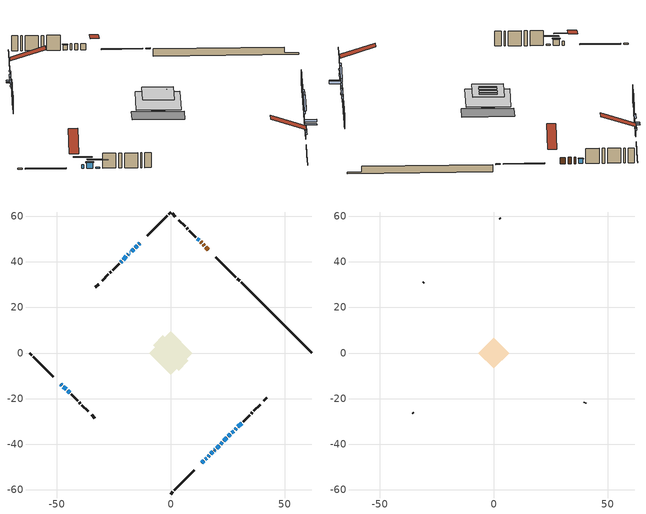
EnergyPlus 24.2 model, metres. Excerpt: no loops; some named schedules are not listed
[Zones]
conditioned space
 floor outside (Floor1 construction): -2.68,0 0,2.68 2.68,0 0,-2.68 z1.6
 floor adiabatic (AdiabaticFloorConstruction): -9.51,0 0,9.51 9.51,0 0,-9.51 z4.04
 floor foundation (Slab1 construction): -7.75,3.47 -3.47,7.75 7.75,-3.47 3.47,-7.75 z-0.84
 wall outside (RimJoist1 construction): 0,-61.93 0.96,-60.97 / -61.93,0 -60.97,-0.96 / 0,61.93 -0.96,60.97 / 30.25,31.67 29.3,32.63 z1.6:1.9
 wall outside (RimJoist2 construction): 1.61,-60.31 10.41,-51.52 / -60.31,-1.61 -51.52,-10.41 / -1.61,60.31 -10.41,51.52 / 28.64,33.29 19.84,42.08 z1.6:1.9
 wall outside (AdiabaticWallConstruction 1): 16.54,45.38 15.43,46.5 / 14.77,47.16 14.19,47.74 / 13.53,48.39 13.17,48.75 z1.6:3.63
 wall outside (AdiabaticWallConstruction): -48.22,-13.71 -47.84,-14.09 / 15.21,-46.71 15.75,-46.17 / 16.41,-45.52 16.95,-44.98 / 17.6,-44.32 18.45,-43.48 / -14.8,47.13 -15.64,46.28 / -16.3,45.63 -17.15,44.78 / 19.1,-42.82 19.48,-42.44 / -17.8,44.12 -17.95,43.98 z1.6:2.8; -13.71,48.22 -14.14,47.78 / -21.62,40.3 -22.05,39.87 z1.6:3.43; -47.18,-14.74 -45.91,-16.02 z1.6:3.4; 13.71,-48.22 14.56,-47.37 / 12.52,49.41 11.67,50.26 / 20.14,-41.79 21.2,-40.72 / 21.86,-40.07 22.7,-39.22 / 23.36,-38.57 24.64,-37.29 / 26.79,-35.13 27.64,-34.29 / 28.29,-33.63 28.84,-33.09 / 29.49,-32.43 31.18,-30.75 z1.6:3.1; -45.25,-16.67 -44.39,-17.54 z1.6:1.96; -18.6,43.32 -18.78,43.14 z1.6:2.77; 25.29,-36.63 26.14,-35.79 z1.6:2.57; -19.44,42.49 -20.97,40.96 z1.6:3.76
 wall outside (Wall1 construction): 31.84,-30.09 34.64,-27.29 / -43.73,-18.19 -40.93,-20.99 / -22.71,39.21 -25.51,36.41 / 11.01,50.91 8.21,53.71 z1.6:6.48
 wall outside (Wall2 construction): 35.29,-26.63 35.84,-26.08 / -40.27,-21.65 -39.73,-22.2 / -26.17,35.76 -26.71,35.21 / 7.55,54.37 7.01,54.92 z1.6:6.48
 wall outside (Wall3 construction): 36.5,-25.43 39.25,-22.67 / -39.07,-22.86 -36.32,-25.61 / -27.37,34.55 -30.12,31.8 / 6.35,55.57 3.6,58.33 z1.6:6.48
 wall outside (Wall6 construction): 40.85,-21.08 42.19,-19.73 / -34.72,-27.21 -33.38,-28.55 / -31.72,30.2 -33.07,28.86 / 2,59.92 0.66,61.27 z1.6:6.48
 wall foundation (FoundationWall1 construction): 30.91,31.02,-0.84 30.91,31.02,1.6 58.82,3.1,1.6 58.82,3.1,-0.27 61.93,0,-0.27 61.93,0,-0.84
 window (WindowConstruction 15): -48.22,-13.71 -47.84,-14.09 z1.6:2.79
 window (WindowConstruction 6): -13.71,48.22 -14.14,47.78 z1.6:3.43
 window (WindowConstruction 7): -47.18,-14.74 -45.91,-16.02 z1.6:3.4
 window (WindowConstruction 8): 13.71,-48.22 14.55,-47.37 z1.6:3.1
 window (WindowConstruction 9): 15.21,-46.71 15.75,-46.17 z1.6:2.79
 window (WindowConstruction 10): 16.41,-45.52 16.95,-44.98 z1.6:2.79
 window (WindowConstruction 11): 17.6,-44.32 18.45,-43.48 z1.6:2.79
 window (WindowConstruction 12): -14.8,47.13 -15.64,46.28 z1.6:2.79
 window (WindowConstruction 13): -16.3,45.63 -17.14,44.78 z1.6:2.79
 window (WindowConstruction 14): 12.51,49.41 11.67,50.26 z1.6:3.1
 window (WindowConstruction 22): 19.11,-42.82 19.48,-42.44 z1.6:2.79
 window (WindowConstruction 16): -17.8,44.12 -17.95,43.98 z1.6:2.79
 window (WindowConstruction 18): 20.14,-41.79 21.2,-40.73 z1.6:3.1
 window (WindowConstruction 19): 21.86,-40.07 22.7,-39.22 z1.6:3.1
 window (WindowConstruction 20): 23.36,-38.57 24.63,-37.29 z1.6:3.1
 window (WindowConstruction 21): -45.25,-16.67 -44.39,-17.54 z1.6:1.96
 window (WindowConstruction 17): -18.6,43.32 -18.78,43.14 z1.6:2.77
 window (WindowConstruction): 25.29,-36.63 26.14,-35.79 z1.6:2.57
 window (WindowConstruction 1): 26.79,-35.13 27.64,-34.29 z1.6:3.1
 window (WindowConstruction 2): 28.3,-33.63 28.83,-33.09 z1.6:3.1
 window (WindowConstruction 3): 29.49,-32.43 31.18,-30.75 z1.6:3.1
 window (WindowConstruction 4): -19.44,42.49 -20.97,40.96 z1.6:3.76
 window (WindowConstruction 5): -21.62,40.3 -22.05,39.87 z1.6:3.43
 door (Door): 16.54,45.38 15.43,46.5 z1.6:3.63
 door (Door 1): 14.77,47.16 14.19,47.74 z1.6:3.63
 door (Door 2): 13.53,48.39 13.17,48.75 z1.6:3.63
 ceiling adiabatic (AdiabaticFloorConstruction): 0,-9.51 9.51,0 0,9.51 -9.51,0 z4.04
attic - vented
 floor to conditioned space (Floor2 construction Reversed): -6.71,0 0,6.71 6.71,0 0,-6.71 z6.48
 floor to conditioned space (Floor3 construction Reversed): -3.9,0 0,3.9 3.9,0 0,-3.9 z6.48
 wall outside (Wall4 construction): 39.91,-22.02 40.19,-21.73 / -35.66,-26.27 -35.38,-26.55 / -30.78,31.14 -31.06,30.86 / 2.94,58.98 2.66,59.27 z1.6:6.48
 roof outside (Roof1 construction): 13.05,-48.87,6.48 5.51,-41.33,10.03 3.53,-43.32,10.03 11.07,-50.86,6.48; -48.87,-13.05,6.48 -41.33,-5.51,10.03 -43.32,-3.53,10.03 -50.86,-11.07,6.48; -13.05,48.87,6.48 -5.51,41.33,10.03 -3.53,43.32,10.03 -11.07,50.86,6.48; 17.2,44.72,6.48 9.66,37.18,10.03 11.65,35.2,10.03 19.19,42.74,6.48
shading: -45.98,-15.94 -50.07,-11.86 -50.36,-12.15 -46.28,-16.23 z5.42; -14.35,47.57 -13.5,48.43 -13.79,48.72 -14.64,47.86 z3.73; -45.7,-16.23 -47.39,-14.53 -47.68,-14.82 -45.99,-16.52 z3.7; 14.68,-47.24 13.58,-48.34 13.87,-48.63 14.97,-47.53 z3.28; 15.88,-46.05 15.08,-46.84 15.38,-47.13 16.17,-46.34 z2.97; 17.07,-44.85 16.28,-45.64 16.57,-45.94 17.36,-45.14 z2.97; 18.58,-43.35 17.48,-44.45 17.77,-44.74 18.87,-43.64 z2.97; -15.85,46.07 -14.59,47.34 -14.88,47.63 -16.15,46.36 z3.09; -17.27,44.65 -16.17,45.75 -16.46,46.04 -17.56,44.94 z2.97; 11.54,50.38 12.64,49.28 12.93,49.57 11.83,50.67 z3.28; 19.61,-42.32 18.98,-42.95 21.57,-45.54 22.2,-44.9 z2.97; -18.07,43.85 -17.67,44.25 -18.75,45.33 -19.15,44.93 z2.97; 21.33,-40.6 20.01,-41.91 22.6,-44.5 23.92,-43.19 z3.28; 26.28,-35.65 18.28,-43.65 18.57,-43.94 26.57,-35.94 z8.16; 28.21,-33.71 19.78,-42.14 20.07,-42.44 28.5,-34 z8.16; -42.53,-19.39 -47.1,-14.82 -47.39,-15.11 -42.83,-19.68 z4.58; -18.91,43.02 -18.48,43.45 -19.55,44.52 -19.98,44.09 z2.95; 26.26,-35.66 25.16,-36.76 25.46,-37.05 26.56,-35.95 z2.75; 29.49,-32.43 24.94,-36.98 25.23,-37.28 29.78,-32.72 z5.72; 30.69,-31.24 26.44,-35.48 26.73,-35.77 30.98,-31.53 z5.72; 33.03,-28.89 27.64,-34.29 27.93,-34.58 33.32,-29.18 z5.72; -21.18,40.75 -19.23,42.7 -19.52,42.99 -21.47,41.04 z4.06; -22.26,39.66 -21.41,40.51 -21.7,40.81 -22.56,39.95 z3.73
[Building]
Building 1: Terrain=Suburbs
[Site:Location]
Calgary Intl AP_AB: Latitude {deg}=51.11; Longitude {deg}=-114.02; Time Zone {hr}=-7; Elevation {m}=1084; Keep Site Location Information=Yes
[Site:GroundTemperature:Shallow]
0.326196, -1.55603, -1.70677, -0.813554, 2.7722, 6.34125, 9.43543, 11.3955, 11.562, 9.96783, 6.95256, 3.49299
[Site:WaterMainsTemperature]
Calculation Method=Schedule; Temperature Schedule=mains temperature schedule
[Material] Roughness=Rough; Thermal Absorptance=0.9
Name | Thickness {m} | Conductivity {W/m-K} | Density {kg/m3} | Specific Heat {J/kg-K} | Solar Absorptance | Visible Absorptance
asphalt or fiberglass shingles | 0.00635 | 0.162714 | 1121.4 | 1465.45 | 0.4 | 0.4
ceiling loosefill ins | 0.169333 | 0.0480833 | 16.02 | 1046.75 | 0.7 | 0.7
ceiling stud and cavity | 0.1397 | 0.149975 | 65.682 | 1177.47 | 0.7 | 0.7
ceiling stud and cavity 1 | 0.1397 | 0.160277 | 65.682 | 1177.47 | 0.7 | 0.7
concrete 4.0 in. | 0.1016 | 1.803125 | 2242.8 | 837.4 | 0.7 | 0.7
concrete 8.0 in. | 0.2032 | 1.803125 | 2242.8 | 837.4 | 0.7 | 0.7
door material | 0.04445 | 0.053851 | 512.64 | 1214.23 | 0.7 | 0.7
door material 1 | 0.04445 | 0.0639163 | 512.64 | 1214.23 | 0.7 | 0.7
floor covering | 0.0127 | 0.0433444 | 54.468 | 1339.84 | 0.6 | 0.6
floor rigid ins | 0.103632 | 0.029427 | 32.04 | 1214.23 | 0.7 | 0.7
floor rigid ins 1; wall rigid ins 1 | 0.512978 | 0.029427 | 32.04 | 1214.23 | 0.7 | 0.7
floor stud and cavity | 0.1397 | 0.120355 | 92.3553 | 1139.71 | 0.7 | 0.7
floor stud and cavity 1 | 0.1397 | 1.75129 | 37.0049 | 1207.88 | 0.7 | 0.7
furniture material conditioned space 1 | 0.1524 | 0.115458 | 640.8 | 1214.23 | 0.6 | 0.6
gypsum board | 0.0127 | 0.160291 | 801 | 837.4 | 0.6 | 0.6
osb sheathing 0.5 in. | 0.0127 | 0.115458 | 512.64 | 1214.23 | 0.7 | 0.7
osb sheathing 0.75 in. | 0.01905 | 0.115458 | 512.64 | 1214.23 | 0.7 | 0.7
osb sheathing 2.0 in. | 0.0508 | 0.115458 | 512.64 | 1214.23 | 0.7 | 0.7
rim joist rigid ins; wall rigid ins | 0.051816 | 0.029427 | 32.04 | 1214.23 | 0.7 | 0.7
rim joist stud and cavity | 0.0508 | 0.0547875 | 125.044 | 1163.47 | 0.6 | 0.6
rim joist stud and cavity 1 | 0.0508 | 0.0533686 | 125.044 | 1163.47 | 0.6 | 0.6
wall stud and cavity | 0.1397 | 0.269865 | 139.0536 | 1170.24 | 0.7 | 0.7
wall stud and cavity 1 | 0.1397 | 0.325167 | 139.0536 | 1170.24 | 0.7 | 0.7
wall stud and cavity 2 | 0.1397 | 0.244123 | 139.0536 | 1170.24 | 0.7 | 0.7
wall stud and cavity 3 | 0.0889 | 6.1454 | 50.32683 | 1063.81 | 0.6 | 0.6
wall stud and cavity 4 | 0.1397 | 0.4704 | 139.0536 | 1170.24 | 0.7 | 0.7
wall stud and cavity 5 | 0.0889 | 0.380278 | 52.3479 | 1209.89 | 0.7 | 0.7
wall stud and cavity 6 | 0.0889 | 0.391764 | 83.0341 | 1211.67 | 0.7 | 0.7
wood siding | 0.0254 | 0.102417 | 544.68 | 1172.36 | 0.4 | 0.4
wood siding 1 | 0.00254 | 0.102417 | 544.68 | 1172.36 | 0.4 | 0.4
wood siding 2; wood siding 3; wood siding 4 | 0.0254 | 0.102417 | 544.68 | 1172.36 | 0.7 | 0.7
[WindowMaterial:SimpleGlazingSystem]
Name | U-Factor {W/m2-K} | Solar Heat Gain Coefficient
WindowMaterial | 2.075309 | 0.49
WindowMaterial 1 | 1.71816 | 0.57
WindowMaterial 10 | 1.73406 | 0.56
WindowMaterial 11 | 2.052597 | 0.5
WindowMaterial 12 | 1.828316 | 0.51
WindowMaterial 13 | 2.09859 | 0.37
WindowMaterial 14 | 2.01626 | 0.41
WindowMaterial 15 | 1.70226 | 0.58
WindowMaterial 16 | 1.998656 | 0.54
WindowMaterial 17 | 2.1883 | 0.34
WindowMaterial 2 | 2.09007 | 0.48
WindowMaterial 3 | 1.98219 | 0.55
WindowMaterial 4 | 1.66309 | 0.59
WindowMaterial 5 | 1.78403 | 0.53
WindowMaterial 6 | 2.117894 | 0.46
WindowMaterial 7 | 1.68126 | 0.59
WindowMaterial 8 | 1.777214 | 0.54
WindowMaterial 9 | 2.10711 | 0.47
[Construction]
AdiabaticFloorConstruction: floor stud and cavity 1, floor rigid ins 1, osb sheathing 0.75 in., floor covering
AdiabaticWallConstruction: wood siding 3, wall rigid ins 1, wall stud and cavity 5, gypsum board
AdiabaticWallConstruction 1: wood siding 4, wall rigid ins 1, wall stud and cavity 5, gypsum board
Door; Door 1: door material
Door 2: door material 1
Floor1 construction: floor stud and cavity, floor rigid ins, osb sheathing 0.75 in., floor covering
Floor2 construction Reversed: gypsum board, ceiling stud and cavity, ceiling loosefill ins
Floor3 construction Reversed: gypsum board, ceiling stud and cavity 1, ceiling loosefill ins
FoundationWall1 construction: concrete 8.0 in.
furniture construction conditioned space 1: furniture material conditioned space 1
PartitionWallConstruction: gypsum board, wall stud and cavity 6, gypsum board
RimJoist1 construction: wood siding 2, rim joist rigid ins, osb sheathing 2.0 in., rim joist stud and cavity
RimJoist2 construction: wood siding 2, rim joist rigid ins, osb sheathing 2.0 in., rim joist stud and cavity 1
Roof1 construction: asphalt or fiberglass shingles
Slab1 construction: concrete 4.0 in.
Wall1 construction: wood siding, wall rigid ins, osb sheathing 0.5 in., wall stud and cavity, gypsum board
Wall2 construction: wood siding, wall rigid ins, osb sheathing 0.5 in., wall stud and cavity 1, gypsum board
Wall3 construction: wood siding, wall rigid ins, osb sheathing 0.5 in., wall stud and cavity 2, gypsum board
Wall4 construction: wood siding 1, wall stud and cavity 3
Wall6 construction: wood siding, wall rigid ins, osb sheathing 0.5 in., wall stud and cavity 4, gypsum board
WindowConstruction: WindowMaterial
WindowConstruction 1; WindowConstruction 14; WindowConstruction 19; WindowConstruction 8: WindowMaterial 1
WindowConstruction 10: WindowMaterial 9
WindowConstruction 11: WindowMaterial 10
WindowConstruction 12; WindowConstruction 13: WindowMaterial 11
WindowConstruction 15; WindowConstruction 22: WindowMaterial 12
WindowConstruction 16: WindowMaterial 13
WindowConstruction 17: WindowMaterial 14
WindowConstruction 18: WindowMaterial 15
WindowConstruction 2: WindowMaterial 2
WindowConstruction 20: WindowMaterial 16
WindowConstruction 21: WindowMaterial 17
WindowConstruction 3: WindowMaterial 3
WindowConstruction 4: WindowMaterial 4
WindowConstruction 5: WindowMaterial 5
WindowConstruction 6: WindowMaterial 6
WindowConstruction 7: WindowMaterial 7
WindowConstruction 9: WindowMaterial 8
[Zone] Multiplier=1; Part of Total Floor Area=Yes
Name | Volume {m3}
attic - vented | 69.5247
conditioned space | 734.6
[Space]
Name | Zone | Volume {m3}
attic - vented 1 | attic - vented | 69.5247
conditioned space 1 | conditioned space | 734.6
[ZoneInfiltration:EffectiveLeakageArea]
infil attic - vented 1: Zone or Space=attic - vented 1; Schedule=Always On Discrete; Effective Air Leakage Area {cm2}=4123.89; Stack Coefficient=0.000586304; Wind Coefficient=1.63599e-05
[ZoneMixing]
whole house fan mix: Zone or Space=attic - vented; Schedule=Always On Continuous; Design Flow Rate Calculation Method=Flow/Zone; Design Flow Rate {m3/s}=0; Source Zone or Space=conditioned space
[SurfaceProperty:ExposedFoundationPerimeter]
Slab1: Exposed Perimeter Calculation Method=TotalExposedPerimeter; Total Exposed Perimeter {m}=43.862
[InternalMass] Zone or ZoneList=conditioned space; Space or SpaceList=conditioned space 1
Name | Construction | Surface Area {m2}
furniture mass conditioned space 1 | furniture construction conditioned space 1 | 116.492
partition wall mass | PartitionWallConstruction | 291.231
[Lights]
interior lighting: Zone or ZoneList or Space or SpaceList=conditioned space 1; Schedule=interior lighting schedule; Design Level Calculation Method=LightingLevel; Lighting Level {W}=343.2; Return Air Fraction=0; Fraction Radiant=0.6; Fraction Visible=0.2; Fraction Replaceable=1
[People]
occupants: Zone or ZoneList or Space or SpaceList=conditioned space 1; Number of People Schedule=occupants schedule; Number of People Calculation Method=People; Number of People=3; Fraction Radiant=0.314171; Sensible Heat Fraction=0.56303; Activity Level Schedule=occupants activity schedule; Carbon Dioxide Generation Rate {m3/s-W}=0; Enable ASHRAE 55 Comfort Warnings=No; Mean Radiant Temperature Calculation Type=EnclosureAveraged
[ElectricEquipment] Zone or ZoneList or Space or SpaceList=conditioned space 1; Design Level Calculation Method=EquipmentLevel
Name | Schedule | Design Level {W} | Fraction Latent | Fraction Radiant | Fraction Lost
clothes dryer | clothes dryer schedule | 140.772 | 0.015 | 0.081 | 0.85
clothes washer | clothes washer schedule | 32.1985 | 0.03 | 0.162 | 0.7
cooking range | cooking range schedule | 215.147 | 0.08 | 0.432 | 0.2
dishwasher | dishwasher schedule | 66.8632 | 0.3 | 0.18 | 0.4
fridge | fridge schedule | 72.9452 | 0 | 0.6 | 0
mech vent bath fan 0 | mech vent bath fan 0 schedule | 50.2 | 0 | 0 | 1
mech vent bath fan 1 | mech vent bath fan 1 schedule | 50.2 | 0 | 0 | 1
mech vent house fan | mech vent house fan schedule | 0 | 0 | 0 | 1
mech vent house fan cfis | mech vent house fan cfis schedule | 0 | 0 | 0 | 0
mech vent range fan 0 | mech vent range fan 0 schedule | 57 | 0 | 0 | 1
misc plug loads | misc plug loads schedule | 494.7 | 0.045 | 0.513 | 0.1
whole house fan | Always On Discrete | 0 | 0 | 0 | 1
[OtherEquipment] Zone or ZoneList or Space or SpaceList=conditioned space 1; Design Level Calculation Method=EquipmentLevel
Name | Fuel Type | Schedule | Design Level {W} | Fraction Latent | Fraction Radiant | Fraction Lost
clothes dryer 1 | Electricity | clothes dryer schedule | 0 | 0.015 | 0.081 | 0.85
cooking range 1 | Electricity | cooking range schedule | 0 | 0.08 | 0.432 | 0.2
general water use latent | None | general water use schedule | 62.594 | 1 | 0 | 0
general water use sensible | None | general water use schedule | -61.6891 | 0 | 0.6 | 0
mech vent house fan latent load | None | Always On Discrete | 0 | 1 | 0 | 0
mech vent house fan sensible load | None | Always On Discrete | 0 | 0 | 0 | 0
water heater energy adjustment1; water heater energy adjustment2 | NaturalGas | Always On Discrete | 0.01 | 0 | 0 | 1
[ZoneInfiltration:DesignFlowRate] Zone or ZoneList or Space or SpaceList=conditioned space 1; Schedule=Always On Discrete; Design Flow Rate Calculation Method=Flow/Zone; Design Flow Rate {m3/s}=0
infil flow; natural vent flow; whole house fan flow
[Foundation:Kiva]
Foundation Kiva 1: Initial Indoor Air Temperature {C}=18; Wall Height Above Grade {m}=1.59999; Wall Depth Below Slab {m}=0.2032
[Foundation:Kiva:Settings]
Soil Conductivity {W/m-K}=0.849921; Soil Density {kg/m3}=1842.3; Soil Specific Heat {J/kg-K}=418.7; Ground Solar Absorptivity=0.9; Ground Thermal Absorptivity=0.9; Ground Surface Roughness {m}=0.03; Far-Field Width {m}=40; Deep-Ground Boundary Condition=ZeroFlux; Deep-Ground Depth {m}=40; Minimum Cell Dimension {m}=0.2; Maximum Cell Growth Coefficient=3; Simulation Timestep=Timestep
[Exterior:Lights]
exterior lighting: Schedule=exterior lighting schedule; Design Level {W}=75.6
[Schedule:Constant]
Name | Hourly Value
Always On Continuous; mech vent house fan schedule; mech vent house fan cfis schedule; Always On Discrete | 1
occupants activity schedule | 117.228
fridge schedule | 0
[Schedule:Week:Daily]
interior lighting schedule Week Rule - Jan1-Jan27: interior lighting schedule day, interior lighting schedule day, interior lighting schedule day, interior lighting schedule day, interior lighting schedule day, interior lighting schedule day, interior lighting schedule day, interior lighting schedule default day, interior lighting schedule default day, interior lighting schedule default day, interior lighting schedule default day, interior lighting schedule default day
interior lighting schedule Week Rule - Jan28-Feb3: interior lighting schedule day, interior lighting schedule day, interior lighting schedule day, interior lighting schedule day, interior lighting schedule day 1, interior lighting schedule day 1, interior lighting schedule day 1, interior lighting schedule default day, interior lighting schedule default day, interior lighting schedule default day, interior lighting schedule default day, interior lighting schedule default day
interior lighting schedule Week Rule - Feb4-Feb24: interior lighting schedule day 1, interior lighting schedule day 1, interior lighting schedule day 1, interior lighting schedule day 1, interior lighting schedule day 1, interior lighting schedule day 1, interior lighting schedule day 1, interior lighting schedule default day, interior lighting schedule default day, interior lighting schedule default day, interior lighting schedule default day, interior lighting schedule default day
interior lighting schedule Week Rule - Feb25-Mar3: interior lighting schedule day 1, interior lighting schedule day 1, interior lighting schedule day 1, interior lighting schedule day 1, interior lighting schedule day 2, interior lighting schedule day 2, interior lighting schedule day 2, interior lighting schedule default day, interior lighting schedule default day, interior lighting schedule default day, interior lighting schedule default day, interior lighting schedule default day
interior lighting schedule Week Rule - Mar4-Mar31: interior lighting schedule day 2, interior lighting schedule day 2, interior lighting schedule day 2, interior lighting schedule day 2, interior lighting schedule day 2, interior lighting schedule day 2, interior lighting schedule day 2, interior lighting schedule default day, interior lighting schedule default day, interior lighting schedule default day, interior lighting schedule default day, interior lighting schedule default day
interior lighting schedule Week Rule - Apr1-Apr28: interior lighting schedule day 3, interior lighting schedule day 3, interior lighting schedule day 3, interior lighting schedule day 3, interior lighting schedule day 3, interior lighting schedule day 3, interior lighting schedule day 3, interior lighting schedule default day, interior lighting schedule default day, interior lighting schedule default day, interior lighting schedule default day, interior lighting schedule default day
interior lighting schedule Week Rule - Apr29-May5: interior lighting schedule day 3, interior lighting schedule day 3, interior lighting schedule day 4, interior lighting schedule day 4, interior lighting schedule day 4, interior lighting schedule day 4, interior lighting schedule day 4, interior lighting schedule default day, interior lighting schedule default day, interior lighting schedule default day, interior lighting schedule default day, interior lighting schedule default day
interior lighting schedule Week Rule - May6-May26: interior lighting schedule day 4, interior lighting schedule day 4, interior lighting schedule day 4, interior lighting schedule day 4, interior lighting schedule day 4, interior lighting schedule day 4, interior lighting schedule day 4, interior lighting schedule default day, interior lighting schedule default day, interior lighting schedule default day, interior lighting schedule default day, interior lighting schedule default day
interior lighting schedule Week Rule - May27-Jun2: interior lighting schedule day 4, interior lighting schedule day 4, interior lighting schedule day 4, interior lighting schedule day 4, interior lighting schedule day 4, interior lighting schedule day 5, interior lighting schedule day 5, interior lighting schedule default day, interior lighting schedule default day, interior lighting schedule default day, interior lighting schedule default day, interior lighting schedule default day
interior lighting schedule Week Rule - Jun3-Jun30: interior lighting schedule day 5, interior lighting schedule day 5, interior lighting schedule day 5, interior lighting schedule day 5, interior lighting schedule day 5, interior lighting schedule day 5, interior lighting schedule day 5, interior lighting schedule default day, interior lighting schedule default day, interior lighting schedule default day, interior lighting schedule default day, interior lighting schedule default day
interior lighting schedule Week Rule - Jul1-Jul28: interior lighting schedule day 6, interior lighting schedule day 6, interior lighting schedule day 6, interior lighting schedule day 6, interior lighting schedule day 6, interior lighting schedule day 6, interior lighting schedule day 6, interior lighting schedule default day, interior lighting schedule default day, interior lighting schedule default day, interior lighting schedule default day, interior lighting schedule default day
interior lighting schedule Week Rule - Jul29-Aug4: interior lighting schedule day 6, interior lighting schedule day 6, interior lighting schedule day 6, interior lighting schedule day 7, interior lighting schedule day 7, interior lighting schedule day 7, interior lighting schedule day 7, interior lighting schedule default day, interior lighting schedule default day, interior lighting schedule default day, interior lighting schedule default day, interior lighting schedule default day
interior lighting schedule Week Rule - Aug5-Aug25: interior lighting schedule day 7, interior lighting schedule day 7, interior lighting schedule day 7, interior lighting schedule day 7, interior lighting schedule day 7, interior lighting schedule day 7, interior lighting schedule day 7, interior lighting schedule default day, interior lighting schedule default day, interior lighting schedule default day, interior lighting schedule default day, interior lighting schedule default day
interior lighting schedule Week Rule - Aug26-Sep1: interior lighting schedule day 7, interior lighting schedule day 7, interior lighting schedule day 7, interior lighting schedule day 7, interior lighting schedule day 7, interior lighting schedule day 7, interior lighting schedule day 8, interior lighting schedule default day, interior lighting schedule default day, interior lighting schedule default day, interior lighting schedule default day, interior lighting schedule default day
interior lighting schedule Week Rule - Sep2-Sep29: interior lighting schedule day 8, interior lighting schedule day 8, interior lighting schedule day 8, interior lighting schedule day 8, interior lighting schedule day 8, interior lighting schedule day 8, interior lighting schedule day 8, interior lighting schedule default day, interior lighting schedule default day, interior lighting schedule default day, interior lighting schedule default day, interior lighting schedule default day
interior lighting schedule Week Rule - Sep30-Oct6: interior lighting schedule day 8, interior lighting schedule day 9, interior lighting schedule day 9, interior lighting schedule day 9, interior lighting schedule day 9, interior lighting schedule day 9, interior lighting schedule day 9, interior lighting schedule default day, interior lighting schedule default day, interior lighting schedule default day, interior lighting schedule default day, interior lighting schedule default day
interior lighting schedule Week Rule - Oct7-Oct27: interior lighting schedule day 9, interior lighting schedule day 9, interior lighting schedule day 9, interior lighting schedule day 9, interior lighting schedule day 9, interior lighting schedule day 9, interior lighting schedule day 9, interior lighting schedule default day, interior lighting schedule default day, interior lighting schedule default day, interior lighting schedule default day, interior lighting schedule default day
interior lighting schedule Week Rule - Oct28-Nov3: interior lighting schedule day 9, interior lighting schedule day 9, interior lighting schedule day 9, interior lighting schedule day 9, interior lighting schedule day 10, interior lighting schedule day 10, interior lighting schedule day 10, interior lighting schedule default day, interior lighting schedule default day, interior lighting schedule default day, interior lighting schedule default day, interior lighting schedule default day
interior lighting schedule Week Rule - Nov4-Nov24: interior lighting schedule day 10, interior lighting schedule day 10, interior lighting schedule day 10, interior lighting schedule day 10, interior lighting schedule day 10, interior lighting schedule day 10, interior lighting schedule day 10, interior lighting schedule default day, interior lighting schedule default day, interior lighting schedule default day, interior lighting schedule default day, interior lighting schedule default day
interior lighting schedule Week Rule - Nov25-Dec1: interior lighting schedule day 10, interior lighting schedule day 10, interior lighting schedule day 10, interior lighting schedule day 10, interior lighting schedule day 10, interior lighting schedule day 10, interior lighting schedule day 11, interior lighting schedule default day, interior lighting schedule default day, interior lighting schedule default day, interior lighting schedule default day, interior lighting schedule default day
interior lighting schedule Week Rule - Dec2-Dec31: interior lighting schedule day 11, interior lighting schedule day 11, interior lighting schedule day 11, interior lighting schedule day 11, interior lighting schedule day 11, interior lighting schedule day 11, interior lighting schedule day 11, interior lighting schedule default day, interior lighting schedule default day, interior lighting schedule default day, interior lighting schedule default day, interior lighting schedule default day
occupants schedule Week Rule - Jan1-Dec31: occupants schedule day, occupants schedule day, occupants schedule day, occupants schedule day, occupants schedule day, occupants schedule day, occupants schedule day, occupants schedule default day, occupants schedule default day, occupants schedule default day, occupants schedule default day, occupants schedule default day
clothes dryer schedule Week Rule - Jan1-Dec31: clothes dryer schedule day, clothes dryer schedule day, clothes dryer schedule day, clothes dryer schedule day, clothes dryer schedule day, clothes dryer schedule day, clothes dryer schedule day, clothes dryer schedule default day, clothes dryer schedule default day, clothes dryer schedule default day, clothes dryer schedule default day, clothes dryer schedule default day
clothes washer schedule Week Rule - Jan1-Dec31: clothes washer schedule day, clothes washer schedule day, clothes washer schedule day, clothes washer schedule day, clothes washer schedule day, clothes washer schedule day, clothes washer schedule day, clothes washer schedule default day, clothes washer schedule default day, clothes washer schedule default day, clothes washer schedule default day, clothes washer schedule default day
cooking range schedule Week Rule - Jan1-Dec31: cooking range schedule day, cooking range schedule day, cooking range schedule day, cooking range schedule day, cooking range schedule day, cooking range schedule day, cooking range schedule day, cooking range schedule default day, cooking range schedule default day, cooking range schedule default day, cooking range schedule default day, cooking range schedule default day
dishwasher schedule Week Rule - Jan1-Dec31: dishwasher schedule day, dishwasher schedule day, dishwasher schedule day, dishwasher schedule day, dishwasher schedule day, dishwasher schedule day, dishwasher schedule day, dishwasher schedule default day, dishwasher schedule default day, dishwasher schedule default day, dishwasher schedule default day, dishwasher schedule default day
mech vent bath fan 0 schedule Week Rule - Jan1-Dec31: mech vent bath fan 0 schedule day, mech vent bath fan 0 schedule day, mech vent bath fan 0 schedule day, mech vent bath fan 0 schedule day, mech vent bath fan 0 schedule day, mech vent bath fan 0 schedule day, mech vent bath fan 0 schedule day, mech vent bath fan 0 schedule default day, mech vent bath fan 0 schedule default day, mech vent bath fan 0 schedule default day, mech vent bath fan 0 schedule default day, mech vent bath fan 0 schedule default day
mech vent bath fan 1 schedule Week Rule - Jan1-Dec31: mech vent bath fan 1 schedule day, mech vent bath fan 1 schedule day, mech vent bath fan 1 schedule day, mech vent bath fan 1 schedule day, mech vent bath fan 1 schedule day, mech vent bath fan 1 schedule day, mech vent bath fan 1 schedule day, mech vent bath fan 1 schedule default day, mech vent bath fan 1 schedule default day, mech vent bath fan 1 schedule default day, mech vent bath fan 1 schedule default day, mech vent bath fan 1 schedule default day
mech vent range fan 0 schedule Week Rule - Jan1-Dec31: mech vent range fan 0 schedule day, mech vent range fan 0 schedule day, mech vent range fan 0 schedule day, mech vent range fan 0 schedule day, mech vent range fan 0 schedule day, mech vent range fan 0 schedule day, mech vent range fan 0 schedule day, mech vent range fan 0 schedule default day, mech vent range fan 0 schedule default day, mech vent range fan 0 schedule default day, mech vent range fan 0 schedule default day, mech vent range fan 0 schedule default day
misc plug loads schedule Week Rule - Jan1-Dec31: misc plug loads schedule day, misc plug loads schedule day, misc plug loads schedule day, misc plug loads schedule day, misc plug loads schedule day, misc plug loads schedule day, misc plug loads schedule day, misc plug loads schedule default day, misc plug loads schedule default day, misc plug loads schedule default day, misc plug loads schedule default day, misc plug loads schedule default day
general water use schedule Week Rule - Jan1-Dec31: general water use schedule day, general water use schedule day, general water use schedule day, general water use schedule day, general water use schedule day, general water use schedule day, general water use schedule day, general water use schedule default day, general water use schedule default day, general water use schedule default day, general water use schedule default day, general water use schedule default day
exterior lighting schedule Week Rule - Jan1-Jan27: exterior lighting schedule day, exterior lighting schedule day, exterior lighting schedule day, exterior lighting schedule day, exterior lighting schedule day, exterior lighting schedule day, exterior lighting schedule day, exterior lighting schedule default day, exterior lighting schedule default day, exterior lighting schedule default day, exterior lighting schedule default day, exterior lighting schedule default day
exterior lighting schedule Week Rule - Jan28-Feb3: exterior lighting schedule day, exterior lighting schedule day, exterior lighting schedule day, exterior lighting schedule day, exterior lighting schedule day 1, exterior lighting schedule day 1, exterior lighting schedule day 1, exterior lighting schedule default day, exterior lighting schedule default day, exterior lighting schedule default day, exterior lighting schedule default day, exterior lighting schedule default day
exterior lighting schedule Week Rule - Feb4-Feb24: exterior lighting schedule day 1, exterior lighting schedule day 1, exterior lighting schedule day 1, exterior lighting schedule day 1, exterior lighting schedule day 1, exterior lighting schedule day 1, exterior lighting schedule day 1, exterior lighting schedule default day, exterior lighting schedule default day, exterior lighting schedule default day, exterior lighting schedule default day, exterior lighting schedule default day
exterior lighting schedule Week Rule - Feb25-Mar3: exterior lighting schedule day 1, exterior lighting schedule day 1, exterior lighting schedule day 1, exterior lighting schedule day 1, exterior lighting schedule day 2, exterior lighting schedule day 2, exterior lighting schedule day 2, exterior lighting schedule default day, exterior lighting schedule default day, exterior lighting schedule default day, exterior lighting schedule default day, exterior lighting schedule default day
[Schedule:Year]
interior lighting schedule: interior lighting schedule Week Rule - Jan1-Jan27, 1, 1, 1, 27, interior lighting schedule Week Rule - Jan28-Feb3, 1, 28, 2, 3, interior lighting schedule Week Rule - Feb4-Feb24, 2, 4, 2, 24, interior lighting schedule Week Rule - Feb25-Mar3, 2, 25, 3, 3, interior lighting schedule Week Rule - Mar4-Mar31, 3, 4, 3, 31, interior lighting schedule Week Rule - Apr1-Apr28, 4, 1, 4, 28, interior lighting schedule Week Rule - Apr29-May5, 4, 29, 5, 5, interior lighting schedule Week Rule - May6-May26, 5, 6, 5, 26, interior lighting schedule Week Rule - May27-Jun2, 5, 27, 6, 2, interior lighting schedule Week Rule - Jun3-Jun30, 6, 3, 6, 30, interior lighting schedule Week Rule - Jul1-Jul28, 7, 1, 7, 28, interior lighting schedule Week Rule - Jul29-Aug4, 7, 29, 8, 4, interior lighting schedule Week Rule - Aug5-Aug25, 8, 5, 8, 25, interior lighting schedule Week Rule - Aug26-Sep1, 8, 26, 9, 1, interior lighting schedule Week Rule - Sep2-Sep29, 9, 2, 9, 29, interior lighting schedule Week Rule - Sep30-Oct6, 9, 30, 10, 6, interior lighting schedule Week Rule - Oct7-Oct27, 10, 7, 10, 27, interior lighting schedule Week Rule - Oct28-Nov3, 10, 28, 11, 3, interior lighting schedule Week Rule - Nov4-Nov24, 11, 4, 11, 24, interior lighting schedule Week Rule - Nov25-Dec1, 11, 25, 12, 1, interior lighting schedule Week Rule - Dec2-Dec31, 12, 2, 12, 31
occupants schedule: occupants schedule Week Rule - Jan1-Dec31, 1, 1, 12, 31
clothes dryer schedule: clothes dryer schedule Week Rule - Jan1-Dec31, 1, 1, 12, 31
clothes washer schedule: clothes washer schedule Week Rule - Jan1-Dec31, 1, 1, 12, 31
cooking range schedule: cooking range schedule Week Rule - Jan1-Dec31, 1, 1, 12, 31
dishwasher schedule: dishwasher schedule Week Rule - Jan1-Dec31, 1, 1, 12, 31
mech vent bath fan 0 schedule: mech vent bath fan 0 schedule Week Rule - Jan1-Dec31, 1, 1, 12, 31
mech vent bath fan 1 schedule: mech vent bath fan 1 schedule Week Rule - Jan1-Dec31, 1, 1, 12, 31
mech vent range fan 0 schedule: mech vent range fan 0 schedule Week Rule - Jan1-Dec31, 1, 1, 12, 31
misc plug loads schedule: misc plug loads schedule Week Rule - Jan1-Dec31, 1, 1, 12, 31
general water use schedule: general water use schedule Week Rule - Jan1-Dec31, 1, 1, 12, 31
exterior lighting schedule: exterior lighting schedule Week Rule - Jan1-Jan27, 1, 1, 1, 27, exterior lighting schedule Week Rule - Jan28-Feb3, 1, 28, 2, 3, exterior lighting schedule Week Rule - Feb4-Feb24, 2, 4, 2, 24, exterior lighting schedule Week Rule - Feb25-Mar3, 2, 25, 3, 3, exterior lighting schedule Week Rule - Mar4-Mar31, 3, 4, 3, 31, exterior lighting schedule Week Rule - Apr1-Apr28, 4, 1, 4, 28, exterior lighting schedule Week Rule - Apr29-May5, 4, 29, 5, 5, exterior lighting schedule Week Rule - May6-May26, 5, 6, 5, 26, exterior lighting schedule Week Rule - May27-Jun2, 5, 27, 6, 2, exterior lighting schedule Week Rule - Jun3-Jun30, 6, 3, 6, 30, exterior lighting schedule Week Rule - Jul1-Jul28, 7, 1, 7, 28, exterior lighting schedule Week Rule - Jul29-Aug4, 7, 29, 8, 4, exterior lighting schedule Week Rule - Aug5-Aug25, 8, 5, 8, 25, exterior lighting schedule Week Rule - Aug26-Sep1, 8, 26, 9, 1, exterior lighting schedule Week Rule - Sep2-Sep29, 9, 2, 9, 29, exterior lighting schedule Week Rule - Sep30-Oct6, 9, 30, 10, 6, exterior lighting schedule Week Rule - Oct7-Oct27, 10, 7, 10, 27, exterior lighting schedule Week Rule - Oct28-Nov3, 10, 28, 11, 3, exterior lighting schedule Week Rule - Nov4-Nov24, 11, 4, 11, 24, exterior lighting schedule Week Rule - Nov25-Dec1, 11, 25, 12, 1, exterior lighting schedule Week Rule - Dec2-Dec31, 12, 2, 12, 31
[Schedule:Compact]
mains temperature schedule: Through: 01/01, For: AllDays, Until: 24:00, 5.30611, Through: 01/02, For: AllDays, Until: 24:00, 5.24556, Through: 01/03, For: AllDays, Until: 24:00, 5.18611, Through: 01/04, For: AllDays, Until: 24:00, 5.12778, Through: 01/05, For: AllDays, Until: 24:00, 5.07, Through: 01/06, For: AllDays, Until: 24:00, 5.01278, Through: 01/07, For: AllDays, Until: 24:00, 4.95722, Through: 01/08, For: AllDays, Until: 24:00, 4.90222, Through: 01/09, For: AllDays, Until: 24:00, 4.84778, Through: 01/10, For: AllDays, Until: 24:00, 4.795, Through: 01/11, For: AllDays, Until: 24:00, 4.74278, Through: 01/12, For: AllDays, Until: 24:00, 4.69167, Through: 01/13, For: AllDays, Until: 24:00, 4.64111, Through: 01/14, For: AllDays, Until: 24:00, 4.59222, Through: 01/15, For: AllDays, Until: 24:00, 4.54389, Through: 01/16, For: AllDays, Until: 24:00, 4.49722, Through: 01/17, For: AllDays, Until: 24:00, 4.45111, Through: 01/18, For: AllDays, Until: 24:00, 4.40611, Through: 01/19, For: AllDays, Until: 24:00, 4.36222, Through: 01/20, For: AllDays, Until: 24:00, 4.32, Through: 01/21, For: AllDays, Until: 24:00, 4.27833, Through: 01/22, For: AllDays, Until: 24:00, 4.23778, Through: 01/23, For: AllDays, Until: 24:00, 4.19833, Through: 01/24, For: AllDays, Until: 24:00, 4.16056, Through: 01/25, For: AllDays, Until: 24:00, 4.12333, Through: 01/26, For: AllDays, Until: 24:00, 4.08778, Through: 01/27, For: AllDays, Until: 24:00, 4.05278, Through: 01/28, For: AllDays, Until: 24:00, 4.01944, Through: 01/29, For: AllDays, Until: 24:00, 3.98722, Through: 01/30, For: AllDays, Until: 24:00, 3.95611, Through: 01/31, For: AllDays, Until: 24:00, 3.92667, Through: 02/01, For: AllDays, Until: 24:00, 3.89778, Through: 02/02, For: AllDays, Until: 24:00, 3.87056, Through: 02/03, For: AllDays, Until: 24:00, 3.84444, Through: 02/04, For: AllDays, Until: 24:00, 3.82, Through: 02/05, For: AllDays, Until: 24:00, 3.79611, Through: 02/06, For: AllDays, Until: 24:00, 3.77389, Through: 02/07, For: AllDays, Until: 24:00, 3.75333, Through: 02/08, For: AllDays, Until: 24:00, 3.73333, Through: 02/09, For: AllDays, Until: 24:00, 3.715, Through: 02/10, For: AllDays, Until: 24:00, 3.69778, Through: 02/11, For: AllDays, Until: 24:00, 3.68222, Through: 02/12, For: AllDays, Until: 24:00, 3.66778, Through: 02/13, For: AllDays, Until: 24:00, 3.65444, Through: 02/14, For: AllDays, Until: 24:00, 3.64278, Through: 02/15, For: AllDays, Until: 24:00, 3.63222, Through: 02/16, For: AllDays, Until: 24:00, 3.62278, Through: 02/17, For: AllDays, Until: 24:00, 3.615, Through: 02/18, For: AllDays, Until: 24:00, 3.60833, Through: 02/19, For: AllDays, Until: 24:00, 3.60333, Through: 02/20, For: AllDays, Until: 24:00, 3.59944, Through: 02/21, For: AllDays, Until: 24:00, 3.59667, Through: 02/22, For: AllDays, Until: 24:00, 3.59556, Through: 02/23, For: AllDays, Until: 24:00, 3.59556, Through: 02/24, For: AllDays, Until: 24:00, 3.59722, Through: 02/25, For: AllDays, Until: 24:00, 3.6, Through: 02/26, For: AllDays, Until: 24:00, 3.60389, Through: 02/27, For: AllDays, Until: 24:00, 3.60944, Through: 02/28, For: AllDays, Until: 24:00, 3.61611, Through: 03/01, For: AllDays, Until: 24:00, 3.62444, Through: 03/02, For: AllDays, Until: 24:00, 3.63333, Through: 03/03, For: AllDays, Until: 24:00, 3.64444, Through: 03/04, For: AllDays, Until: 24:00, 3.65611, Through: 03/05, For: AllDays, Until: 24:00, 3.67, Through: 03/06, For: AllDays, Until: 24:00, 3.68444, Through: 03/07, For: AllDays, Until: 24:00, 3.70056, Through: 03/08, For: AllDays, Until: 24:00, 3.71778, Through: 03/09, For: AllDays, Until: 24:00, 3.73611, Through: 03/10, For: AllDays, Until: 24:00, 3.75611, Through: 03/11, For: AllDays, Until: 24:00, 3.77722, Through: 03/12, For: AllDays, Until: 24:00, 3.79944, Through: 03/13, For: AllDays, Until: 24:00, 3.82333, Through: 03/14, For: AllDays, Until: 24:00, 3.84833, Through: 03/15, For: AllDays, Until: 24:00, 3.87444, Through: 03/16, For: AllDays, Until: 24:00, 3.90222, Through: 03/17, For: AllDays, Until: 24:00, 3.93056, Through: 03/18, For: AllDays, Until: 24:00, 3.96056, Through: 03/19, For: AllDays, Until: 24:00, 3.99167, Through: 03/20, For: AllDays, Until: 24:00, 4.02444, Through: 03/21, For: AllDays, Until: 24:00, 4.05778, Through: 03/22, For: AllDays, Until: 24:00, 4.09278, Through: 03/23, For: AllDays, Until: 24:00, 4.12833, Through: 03/24, For: AllDays, Until: 24:00, 4.16556, Through: 03/25, For: AllDays, Until: 24:00, 4.20389, Through: 03/26, For: AllDays, Until: 24:00, 4.24333, Through: 03/27, For: AllDays, Until: 24:00, 4.28389, Through: 03/28, For: AllDays, Until: 24:00, 4.32611, Through: 03/29, For: AllDays, Until: 24:00, 4.36889, Through: 03/30, For: AllDays, Until: 24:00, 4.41278, Through: 03/31, For: AllDays, Until: 24:00, 4.45778, Through: 04/01, For: AllDays, Until: 24:00, 4.50389, Through: 04/02, For: AllDays, Until: 24:00, 4.55111, Through: 04/03, For: AllDays, Until: 24:00, 4.59944, Through: 04/04, For: AllDays, Until: 24:00, 4.64833, Through: 04/05, For: AllDays, Until: 24:00, 4.69889, Through: 04/06, For: AllDays, Until: 24:00, 4.75, Through: 04/07, For: AllDays, Until: 24:00, 4.80222, Through: 04/08, For: AllDays, Until: 24:00, 4.85556, Through: 04/09, For: AllDays, Until: 24:00, 4.91, Through: 04/10, For: AllDays, Until: 24:00, 4.965, Through: 04/11, For: AllDays, Until: 24:00, 5.02111, Through: 04/12, For: AllDays, Until: 24:00, 5.07833, Through: 04/13, For: AllDays, Until: 24:00, 5.13611, Through: 04/14, For: AllDays, Until: 24:00, 5.195, Through: 04/15, For: AllDays, Until: 24:00, 5.25444, Through: 04/16, For: AllDays, Until: 24:00, 5.315, Through: 04/17, For: AllDays, Until: 24:00, 5.37611, Through: 04/18, For: AllDays, Until: 24:00, 5.43833, Through: 04/19, For: AllDays, Until: 24:00, 5.50111, Through: 04/20, For: AllDays, Until: 24:00, 5.565, Through: 04/21, For: AllDays, Until: 24:00, 5.62944, Through: 04/22, For: AllDays, Until: 24:00, 5.69444, Through: 04/23, For: AllDays, Until: 24:00, 5.76, Through: 04/24, For: AllDays, Until: 24:00, 5.82667, Through: 04/25, For: AllDays, Until: 24:00, 5.89389, Through: 04/26, For: AllDays, Until: 24:00, 5.96167, Through: 04/27, For: AllDays, Until: 24:00, 6.03056, Through: 04/28, For: AllDays, Until: 24:00, 6.09944, Through: 04/29, For: AllDays, Until: 24:00, 6.16944, Through: 04/30, For: AllDays, Until: 24:00, 6.23944, Through: 05/01, For: AllDays, Until: 24:00, 6.31056, Through: 05/02, For: AllDays, Until: 24:00, 6.38167, Through: 05/03, For: AllDays, Until: 24:00, 6.45333, Through: 05/04, For: AllDays, Until: 24:00, 6.52611, Through: 05/05, For: AllDays, Until: 24:00, 6.59889, Through: 05/06, For: AllDays, Until: 24:00, 6.67167, Through: 05/07, For: AllDays, Until: 24:00, 6.74556, Through: 05/08, For: AllDays, Until: 24:00, 6.81944, Through: 05/09, For: AllDays, Until: 24:00, 6.89389, Through: 05/10, For: AllDays, Until: 24:00, 6.96889, Through: 05/11, For: AllDays, Until: 24:00, 7.04389, Through: 05/12, For: AllDays, Until: 24:00, 7.11944, Through: 05/13, For: AllDays, Until: 24:00, 7.195, Through: 05/14, For: AllDays, Until: 24:00, 7.27111, Through: 05/15, For: AllDays, Until: 24:00, 7.34722, Through: 05/16, For: AllDays, Until: 24:00, 7.42389, Through: 05/17, For: AllDays, Until: 24:00, 7.50056, Through: 05/18, For: AllDays, Until: 24:00, 7.57722, Through: 05/19, For: AllDays, Until: 24:00, 7.65444, Through: 05/20, For: AllDays, Until: 24:00, 7.73167, Through: 05/21, For: AllDays, Until: 24:00, 7.80889, Through: 05/22, For: AllDays, Until: 24:00, 7.88611, Through: 05/23, For: AllDays, Until: 24:00, 7.96333, Through: 05/24, For: AllDays, Until: 24:00, 8.04111, Through: 05/25, For: AllDays, Until: 24:00, 8.11833, Through: 05/26, For: AllDays, Until: 24:00, 8.19611, Through: 05/27, For: AllDays, Until: 24:00, 8.27333, Through: 05/28, For: AllDays, Until: 24:00, 8.35056, Through: 05/29, For: AllDays, Until: 24:00, 8.42778, Through: 05/30, For: AllDays, Until: 24:00, 8.505, Through: 05/31, For: AllDays, Until: 24:00, 8.58222, Through: 06/01, For: AllDays, Until: 24:00, 8.65889, Through: 06/02, For: AllDays, Until: 24:00, 8.73556, Through: 06/03, For: AllDays, Until: 24:00, 8.81222, Through: 06/04, For: AllDays, Until: 24:00, 8.88889, Through: 06/05, For: AllDays, Until: 24:00, 8.965, Through: 06/06, For: AllDays, Until: 24:00, 9.04056, Through: 06/07, For: AllDays, Until: 24:00, 9.11611, Through: 06/08, For: AllDays, Until: 24:00, 9.19167, Through: 06/09, For: AllDays, Until: 24:00, 9.26667, Through: 06/10, For: AllDays, Until: 24:00, 9.34111, Through: 06/11, For: AllDays, Until: 24:00, 9.41556, Through: 06/12, For: AllDays, Until: 24:00, 9.48889, Through: 06/13, For: AllDays, Until: 24:00, 9.56278, Through: 06/14, For: AllDays, Until: 24:00, 9.63556, Through: 06/15, For: AllDays, Until: 24:00, 9.70833, Through: 06/16, For: AllDays, Until: 24:00, 9.78, Through: 06/17, For: AllDays, Until: 24:00, 9.85167, Through: 06/18, For: AllDays, Until: 24:00, 9.92278, Through: 06/19, For: AllDays, Until: 24:00, 9.99333, Through: 06/20, For: AllDays, Until: 24:00, 10.0633, Through: 06/21, For: AllDays, Until: 24:00, 10.1328, Through: 06/22, For: AllDays, Until: 24:00, 10.2011, Through: 06/23, For: AllDays, Until: 24:00, 10.2694, Through: 06/24, For: AllDays, Until: 24:00, 10.3367, Through: 06/25, For: AllDays, Until: 24:00, 10.4039, Through: 06/26, For: AllDays, Until: 24:00, 10.47, Through: 06/27, For: AllDays, Until: 24:00, 10.5356, Through: 06/28, For: AllDays, Until: 24:00, 10.6, Through: 06/29, For: AllDays, Until: 24:00, 10.6639, Through: 06/30, For: AllDays, Until: 24:00, 10.7272, Through: 07/01, For: AllDays, Until: 24:00, 10.7894, Through: 07/02, For: AllDays, Until: 24:00, 10.8511, Through: 07/03, For: AllDays, Until: 24:00, 10.9122, Through: 07/04, For: AllDays, Until: 24:00, 10.9722, Through: 07/05, For: AllDays, Until: 24:00, 11.0311, Through: 07/06, For: AllDays, Until: 24:00, 11.0894, Through: 07/07, For: AllDays, Until: 24:00, 11.1467, Through: 07/08, For: AllDays, Until: 24:00, 11.2033, Through: 07/09, For: AllDays, Until: 24:00, 11.2589, Through: 07/10, For: AllDays, Until: 24:00, 11.3133, Through: 07/11, For: AllDays, Until: 24:00, 11.3672, Through: 07/12, For: AllDays, Until: 24:00, 11.42, Through: 07/13, For: AllDays, Until: 24:00, 11.4717, Through: 07/14, For: AllDays, Until: 24:00, 11.5222, Through: 07/15, For: AllDays, Until: 24:00, 11.5717, Through: 07/16, For: AllDays, Until: 24:00, 11.6206, Through: 07/17, For: AllDays, Until: 24:00, 11.6683, Through: 07/18, For: AllDays, Until: 24:00, 11.715, Through: 07/19, For: AllDays, Until: 24:00, 11.76, Through: 07/20, For: AllDays, Until: 24:00, 11.8044, Through: 07/21, For: AllDays, Until: 24:00, 11.8478, Through: 07/22, For: AllDays, Until: 24:00, 11.89, Through: 07/23, For: AllDays, Until: 24:00, 11.9311, Through: 07/24, For: AllDays, Until: 24:00, 11.9711, Through: 07/25, For: AllDays, Until: 24:00, 12.01, Through: 07/26, For: AllDays, Until: 24:00, 12.0478, Through: 07/27, For: AllDays, Until: 24:00, 12.0839, Through: 07/28, For: AllDays, Until: 24:00, 12.1194, Through: 07/29, For: AllDays, Until: 24:00, 12.1533, Through: 07/30, For: AllDays, Until: 24:00, 12.1861, Through: 07/31, For: AllDays, Until: 24:00, 12.2178, Through: 08/01, For: AllDays, Until: 24:00, 12.2483, Through: 08/02, For: AllDays, Until: 24:00, 12.2778, Through: 08/03, For: AllDays, Until: 24:00, 12.3056, Through: 08/04, For: AllDays, Until: 24:00, 12.3322, Through: 08/05, For: AllDays, Until: 24:00, 12.3578, Through: 08/06, For: AllDays, Until: 24:00, 12.3822, Through: 08/07, For: AllDays, Until: 24:00, 12.405, Through: 08/08, For: AllDays, Until: 24:00, 12.4267, Through: 08/09, For: AllDays, Until: 24:00, 12.4472, Through: 08/10, For: AllDays, Until: 24:00, 12.4661, Through: 08/11, For: AllDays, Until: 24:00, 12.4839, Through: 08/12, For: AllDays, Until: 24:00, 12.5006, Through: 08/13, For: AllDays, Until: 24:00, 12.5156, Through: 08/14, For: AllDays, Until: 24:00, 12.5294, Through: 08/15, For: AllDays, Until: 24:00, 12.5422, Through: 08/16, For: AllDays, Until: 24:00, 12.5533, Through: 08/17, For: AllDays, Until: 24:00, 12.5633, Through: 08/18, For: AllDays, Until: 24:00, 12.5722, Through: 08/19, For: AllDays, Until: 24:00, 12.5794, Through: 08/20, For: AllDays, Until: 24:00, 12.585, Through: 08/21, For: AllDays, Until: 24:00, 12.59, Through: 08/22, For: AllDays, Until: 24:00, 12.5933, Through: 08/23, For: AllDays, Until: 24:00, 12.595, Through: 08/24, For: AllDays, Until: 24:00, 12.5961, Through: 08/25, For: AllDays, Until: 24:00, 12.595, Through: 08/26, For: AllDays, Until: 24:00, 12.5933, Through: 08/27, For: AllDays, Until: 24:00, 12.59, Through: 08/28, For: AllDays, Until: 24:00, 12.585, Through: 08/29, For: AllDays, Until: 24:00, 12.5789, Through: 08/30, For: AllDays, Until: 24:00, 12.5717, Through: 08/31, For: AllDays, Until: 24:00, 12.5633, Through: 09/01, For: AllDays, Until: 24:00, 12.5533, Through: 09/02, For: AllDays, Until: 24:00, 12.5417, Through: 09/03, For: AllDays, Until: 24:00, 12.5289, Through: 09/04, For: AllDays, Until: 24:00, 12.515, Through: 09/05, For: AllDays, Until: 24:00, 12.5, Through: 09/06, For: AllDays, Until: 24:00, 12.4833, Through: 09/07, For: AllDays, Until: 24:00, 12.4656, Through: 09/08, For: AllDays, Until: 24:00, 12.4467, Through: 09/09, For: AllDays, Until: 24:00, 12.4261, Through: 09/10, For: AllDays, Until: 24:00, 12.4044, Through: 09/11, For: AllDays, Until: 24:00, 12.3811, Through: 09/12, For: AllDays, Until: 24:00, 12.3572, Through: 09/13, For: AllDays, Until: 24:00, 12.3317, Through: 09/14, For: AllDays, Until: 24:00, 12.3044, Through: 09/15, For: AllDays, Until: 24:00, 12.2767, Through: 09/16, For: AllDays, Until: 24:00, 12.2472, Through: 09/17, For: AllDays, Until: 24:00, 12.2167, Through: 09/18, For: AllDays, Until: 24:00, 12.185, Through: 09/19, For: AllDays, Until: 24:00, 12.1522, Through: 09/20, For: AllDays, Until: 24:00, 12.1183, Through: 09/21, For: AllDays, Until: 24:00, 12.0828, Through: 09/22, For: AllDays, Until: 24:00, 12.0461, Through: 09/23, For: AllDays, Until: 24:00, 12.0089, Through: 09/24, For: AllDays, Until: 24:00, 11.97, Through: 09/25, For: AllDays, Until: 24:00, 11.93, Through: 09/26, For: AllDays, Until: 24:00, 11.8889, Through: 09/27, For: AllDays, Until: 24:00, 11.8467, Through: 09/28, For: AllDays, Until: 24:00, 11.8033, Through: 09/29, For: AllDays, Until: 24:00, 11.7589, Through: 09/30, For: AllDays, Until: 24:00, 11.7133, Through: 10/01, For: AllDays, Until: 24:00, 11.6667, Through: 10/02, For: AllDays, Until: 24:00, 11.6189, Through: 10/03, For: AllDays, Until: 24:00, 11.5706, Through: 10/04, For: AllDays, Until: 24:00, 11.5206, Through: 10/05, For: AllDays, Until: 24:00, 11.47, Through: 10/06, For: AllDays, Until: 24:00, 11.4183, Through: 10/07, For: AllDays, Until: 24:00, 11.3656, Through: 10/08, For: AllDays, Until: 24:00, 11.3117, Through: 10/09, For: AllDays, Until: 24:00, 11.2572, Through: 10/10, For: AllDays, Until: 24:00, 11.2017, Through: 10/11, For: AllDays, Until: 24:00, 11.145, Through: 10/12, For: AllDays, Until: 24:00, 11.0878, Through: 10/13, For: AllDays, Until: 24:00, 11.0294, Through: 10/14, For: AllDays, Until: 24:00, 10.97, Through: 10/15, For: AllDays, Until: 24:00, 10.91, Through: 10/16, For: AllDays, Until: 24:00, 10.8494, Through: 10/17, For: AllDays, Until: 24:00, 10.7878, Through: 10/18, For: AllDays, Until: 24:00, 10.725, Through: 10/19, For: AllDays, Until: 24:00, 10.6617, Through: 10/20, For: AllDays, Until: 24:00, 10.5978, Through: 10/21, For: AllDays, Until: 24:00, 10.5333, Through: 10/22, For: AllDays, Until: 24:00, 10.4678, Through: 10/23, For: AllDays, Until: 24:00, 10.4017, Through: 10/24, For: AllDays, Until: 24:00, 10.3344, Through: 10/25, For: AllDays, Until: 24:00, 10.2672, Through: 10/26, For: AllDays, Until: 24:00, 10.1989, Through: 10/27, For: AllDays, Until: 24:00, 10.1306, Through: 10/28, For: AllDays, Until: 24:00, 10.0611, Through: 10/29, For: AllDays, Until: 24:00, 9.99111, Through: 10/30, For: AllDays, Until: 24:00, 9.92056, Through: 10/31, For: AllDays, Until: 24:00, 9.84944, Through: 11/01, For: AllDays, Until: 24:00, 9.77778, Through: 11/02, For: AllDays, Until: 24:00, 9.70556, Through: 11/03, For: AllDays, Until: 24:00, 9.63333, Through: 11/04, For: AllDays, Until: 24:00, 9.56, Through: 11/05, For: AllDays, Until: 24:00, 9.48667, Through: 11/06, For: AllDays, Until: 24:00, 9.41278, Through: 11/07, For: AllDays, Until: 24:00, 9.33889, Through: 11/08, For: AllDays, Until: 24:00, 9.26389, Through: 11/09, For: AllDays, Until: 24:00, 9.18889, Through: 11/10, For: AllDays, Until: 24:00, 9.11389, Through: 11/11, For: AllDays, Until: 24:00, 9.03833, Through: 11/12, For: AllDays, Until: 24:00, 8.96222, Through: 11/13, For: AllDays, Until: 24:00, 8.88611, Through: 11/14, For: AllDays, Until: 24:00, 8.81, Through: 11/15, For: AllDays, Until: 24:00, 8.73333, Through: 11/16, For: AllDays, Until: 24:00, 8.65667, Through: 11/17, For: AllDays, Until: 24:00, 8.57944, Through: 11/18, For: AllDays, Until: 24:00, 8.50278, Through: 11/19, For: AllDays, Until: 24:00, 8.42556, Through: 11/20, For: AllDays, Until: 24:00, 8.34833, Through: 11/21, For: AllDays, Until: 24:00, 8.27056, Through: 11/22, For: AllDays, Until: 24:00, 8.19333, Through: 11/23, For: AllDays, Until: 24:00, 8.11611, Through: 11/24, For: AllDays, Until: 24:00, 8.03833, Through: 11/25, For: AllDays, Until: 24:00, 7.96111, Through: 11/26, For: AllDays, Until: 24:00, 7.88389, Through: 11/27, For: AllDays, Until: 24:00, 7.80611, Through: 11/28, For: AllDays, Until: 24:00, 7.72889, Through: 11/29, For: AllDays, Until: 24:00, 7.65222, Through: 11/30, For: AllDays, Until: 24:00, 7.575, Through: 12/01, For: AllDays, Until: 24:00, 7.49833, Through: 12/02, For: AllDays, Until: 24:00, 7.42167, Through: 12/03, For: AllDays, Until: 24:00, 7.345, Through: 12/04, For: AllDays, Until: 24:00, 7.26889, Through: 12/05, For: AllDays, Until: 24:00, 7.19278, Through: 12/06, For: AllDays, Until: 24:00, 7.11722, Through: 12/07, For: AllDays, Until: 24:00, 7.04167, Through: 12/08, For: AllDays, Until: 24:00, 6.96667, Through: 12/09, For: AllDays, Until: 24:00, 6.89167, Through: 12/10, For: AllDays, Until: 24:00, 6.81722, Through: 12/11, For: AllDays, Until: 24:00, 6.74333, Through: 12/12, For: AllDays, Until: 24:00, 6.66944, Through: 12/13, For: AllDays, Until: 24:00, 6.59611, Through: 12/14, For: AllDays, Until: 24:00, 6.52333, Through: 12/15, For: AllDays, Until: 24:00, 6.45111, Through: 12/16, For: AllDays, Until: 24:00, 6.37944, Through: 12/17, For: AllDays, Until: 24:00, 6.30778, Through: 12/18, For: AllDays, Until: 24:00, 6.23722, Through: 12/19, For: AllDays, Until: 24:00, 6.16667, Through: 12/20, For: AllDays, Until: 24:00, 6.09722, Through: 12/21, For: AllDays, Until: 24:00, 6.02833, Through: 12/22, For: AllDays, Until: 24:00, 5.95944, Through: 12/23, For: AllDays, Until: 24:00, 5.89167, Through: 12/24, For: AllDays, Until: 24:00, 5.82444, Through: 12/25, For: AllDays, Until: 24:00, 5.75833, Through: 12/26, For: AllDays, Until: 24:00, 5.69222, Through: 12/27, For: AllDays, Until: 24:00, 5.62722, Through: 12/28, For: AllDays, Until: 24:00, 5.56278, Through: 12/29, For: AllDays, Until: 24:00, 5.49889, Through: 12/30, For: AllDays, Until: 24:00, 5.43611, Through: 12/31, For: AllDays, Until: 24:00, 5.37444
